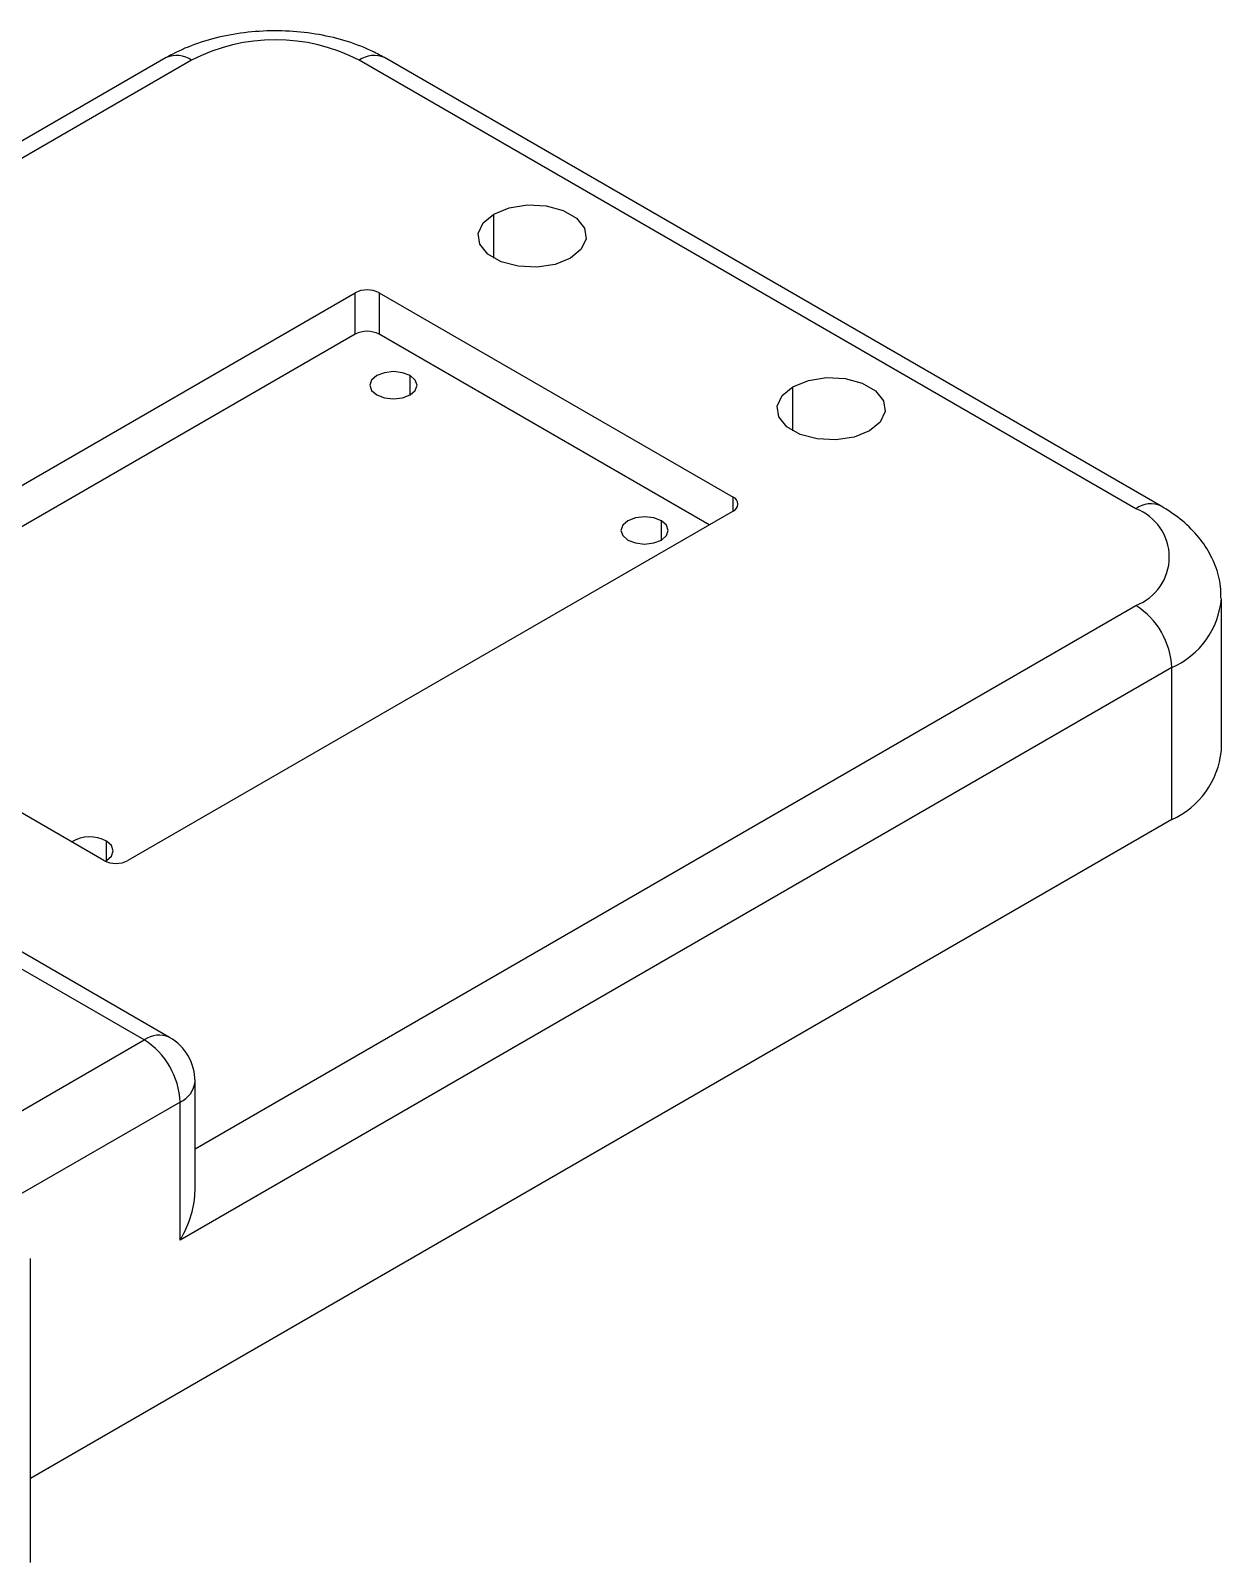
# Model space of a CAD drawing. Header units: millimetres. Extents: x 1241 to 2501, y 194 to 1085.
# Drawn here: x 2326 to 2396.4, y 739.9 to 830.4 of the extents above; entities that cross this region are included whole.
import ezdxf

# ---------------------------------------------------------------- set-up
doc = ezdxf.new("R2010")
doc.units = ezdxf.units.MM
doc.header["$LTSCALE"] = 3

msp = doc.modelspace()

# ---------------------------------------------------------------- linework, layer by layer
at = {"color": 8, "linetype": 'Continuous', "lineweight": 25}
for p, q in [((2335.525, 828.667), (2311.825, 814.986)), ((2353.394, 816.964), (2353.394, 819.576)), ((2348.444, 808.881), (2348.444, 810.024)), ((2371.071, 806.759), (2371.071, 809.371)), ((2367.536, 802.024), (2367.536, 802.84)), ((2363.293, 800.309), (2363.293, 801.452)), ((2335.725, 764.335), (2391.345, 796.443)), ((2330.484, 781.368), (2330.484, 782.511)), ((2334.847, 767.094), (2324.861, 761.33))]:
    msp.add_line(p, q, dxfattribs=at)
at = {"color": 7, "linetype": 'Continuous', "lineweight": 25}
for p, q in [((2334.025, 828.816), (2318.645, 819.937)), ((2391.345, 802.158), (2345.424, 828.667)), ((2392.845, 802.307), (2346.924, 828.816)), ((2310.058, 794.641), (2345.191, 814.923)), ((2345.191, 812.473), (2345.191, 814.923)), ((2346.606, 814.923), (2367.536, 802.84)), ((2346.606, 814.923), (2346.606, 812.473)), ((2345.191, 812.473), (2310.826, 792.635)), ((2366.121, 801.207), (2346.606, 812.473)), ((2367.536, 802.024), (2331.756, 781.368)), ((2396.395, 787.869), (2396.395, 796.851)), ((2330.342, 781.368), (2310.058, 793.078)), ((2393.466, 792.769), (2334.847, 758.929)), ((2393.466, 783.787), (2393.466, 792.769)), ((2393.466, 783.787), (2326.008, 744.845)), ((2334.225, 770.917), (2315.785, 781.562)), ((2332.725, 770.769), (2314.854, 781.086)), ((2320.634, 763.788), (2332.725, 770.769)), ((2335.725, 761.886), (2335.725, 768.319)), ((2334.847, 758.929), (2334.847, 767.094)), ((2326.008, 739.893), (2326.008, 757.857))]:
    msp.add_line(p, q, dxfattribs=at)
at = {"color": 7, "linetype": 'Continuous', "lineweight": 25, "flags": 128}
for points in [[(2353.394, 819.576), (2354.304, 819.944), (2355.378, 820.11), (2356.485, 820.055), (2357.492, 819.783), (2358.278, 819.33), (2358.748, 818.748), (2358.844, 818.109), (2358.557, 817.489), (2357.919, 816.964)], [(2357.919, 816.964), (2357.009, 816.596), (2355.935, 816.43), (2354.828, 816.486), (2353.821, 816.757), (2353.035, 817.211), (2352.566, 817.792), (2352.469, 818.431), (2352.756, 819.051), (2353.394, 819.576)], [(2348.444, 810.024), (2347.99, 810.199), (2347.454, 810.261), (2346.918, 810.199), (2346.464, 810.024), (2346.161, 809.762), (2346.054, 809.453), (2346.161, 809.143), (2346.464, 808.881)], [(2346.464, 808.881), (2346.918, 808.706), (2347.454, 808.644), (2347.99, 808.706), (2348.444, 808.881), (2348.748, 809.143), (2348.854, 809.453), (2348.748, 809.762), (2348.444, 810.024)], [(2375.597, 806.759), (2374.687, 806.391), (2373.613, 806.225), (2372.506, 806.281), (2371.499, 806.552), (2370.713, 807.005), (2370.243, 807.587), (2370.146, 808.226), (2370.434, 808.846), (2371.071, 809.371)], [(2371.071, 809.371), (2371.982, 809.739), (2373.055, 809.905), (2374.162, 809.849), (2375.17, 809.578), (2375.956, 809.125), (2376.425, 808.543), (2376.522, 807.904), (2376.234, 807.284), (2375.597, 806.759)], [(2363.293, 801.452), (2362.839, 801.627), (2362.303, 801.688), (2361.768, 801.627), (2361.313, 801.452), (2361.01, 801.19), (2360.903, 800.88), (2361.01, 800.571), (2361.313, 800.309)], [(2361.313, 800.309), (2361.768, 800.134), (2362.303, 800.072), (2362.839, 800.134), (2363.293, 800.309), (2363.597, 800.571), (2363.703, 800.88), (2363.597, 801.19), (2363.293, 801.452)], [(2330.414, 781.331), (2330.484, 781.368), (2330.787, 781.63), (2330.894, 781.94), (2330.787, 782.249), (2330.484, 782.511)]]:
    msp.add_lwpolyline(points, dxfattribs=at)
at = {"color": 7, "linetype": 'Continuous', "lineweight": 25}
for centre, radius, start, end in [((2340.475, 819.114), 10.759, 62.60967, 117.39033), ((2345.898, 813.558), 1.537, 62.60967, 117.39033), ((2345.898, 811.109), 1.537, 62.60967, 117.39033), ((2367.381, 802.432), 0.437, 290.78342, 69.21658), ((2390.26, 799.301), 3.056, 290.78342, 69.21658), ((2388.86, 792.559), 4.61, 2.60548, 57.39452), ((2391.39, 788.368), 5.029, 294.37466, 354.3052), ((2329.496, 780.708), 2.056, 61.29582, 121.05789), ((2331.049, 782.733), 1.537, 242.60967, 297.39033), ((2330.241, 766.885), 4.61, 2.60548, 57.39452), ((2332.725, 768.319), 3, 0, 60.00269)]:
    msp.add_arc(centre, radius, start, end, dxfattribs=at)
at = {"color": 8, "linetype": 'Continuous', "lineweight": 25}
for centre, radius, start, end in [((2334.646, 827.441), 1.509, 54.38242, 114.30712), ((2346.303, 827.441), 1.509, 65.69288, 125.61758), ((2392.215, 801.013), 1.438, 64.04005, 127.25375), ((2391.487, 797.28), 4.926, 293.68649, 355.09411), ((2333.604, 769.542), 1.509, 65.69288, 125.61758), ((2334.224, 768.469), 1.509, 294.37466, 354.3052)]:
    msp.add_arc(centre, radius, start, end, dxfattribs=at)
at = {"color": 7, "linetype": 'Continuous', "lineweight": 25}
msp.add_ellipse((2332.725, 760.154), major_axis=(2.121, 3.674), ratio=0.577335, start_param=4.71243, end_param=5.497828, dxfattribs=at)
for points, knots in [([(2346.924, 828.816), (2346.654, 828.962), (2345.908, 829.365), (2344.55, 829.862), (2342.853, 830.248), (2341.083, 830.424), (2339.294, 830.39), (2337.533, 830.146), (2335.883, 829.697), (2334.734, 829.212), (2334.153, 828.888), (2334.025, 828.816)], [0, 0, 0, 0, 0.0729655, 0.2011982, 0.3291585, 0.4566671, 0.5840505, 0.7120826, 0.8415055, 0.96491, 1, 1, 1, 1]), ([(2396.354, 796.866), (2396.36, 797.101), (2396.378, 797.765), (2396.063, 798.825), (2395.476, 799.973), (2394.627, 801.001), (2393.723, 801.768), (2393.078, 802.163), (2392.845, 802.307)], [0, 0, 0, 0, 0.104759, 0.295575, 0.484892, 0.679263, 0.883635, 1, 1, 1, 1])]:
    msp.add_open_spline(points, degree=3, knots=knots, dxfattribs=at)

doc.saveas('drawing.dxf')
